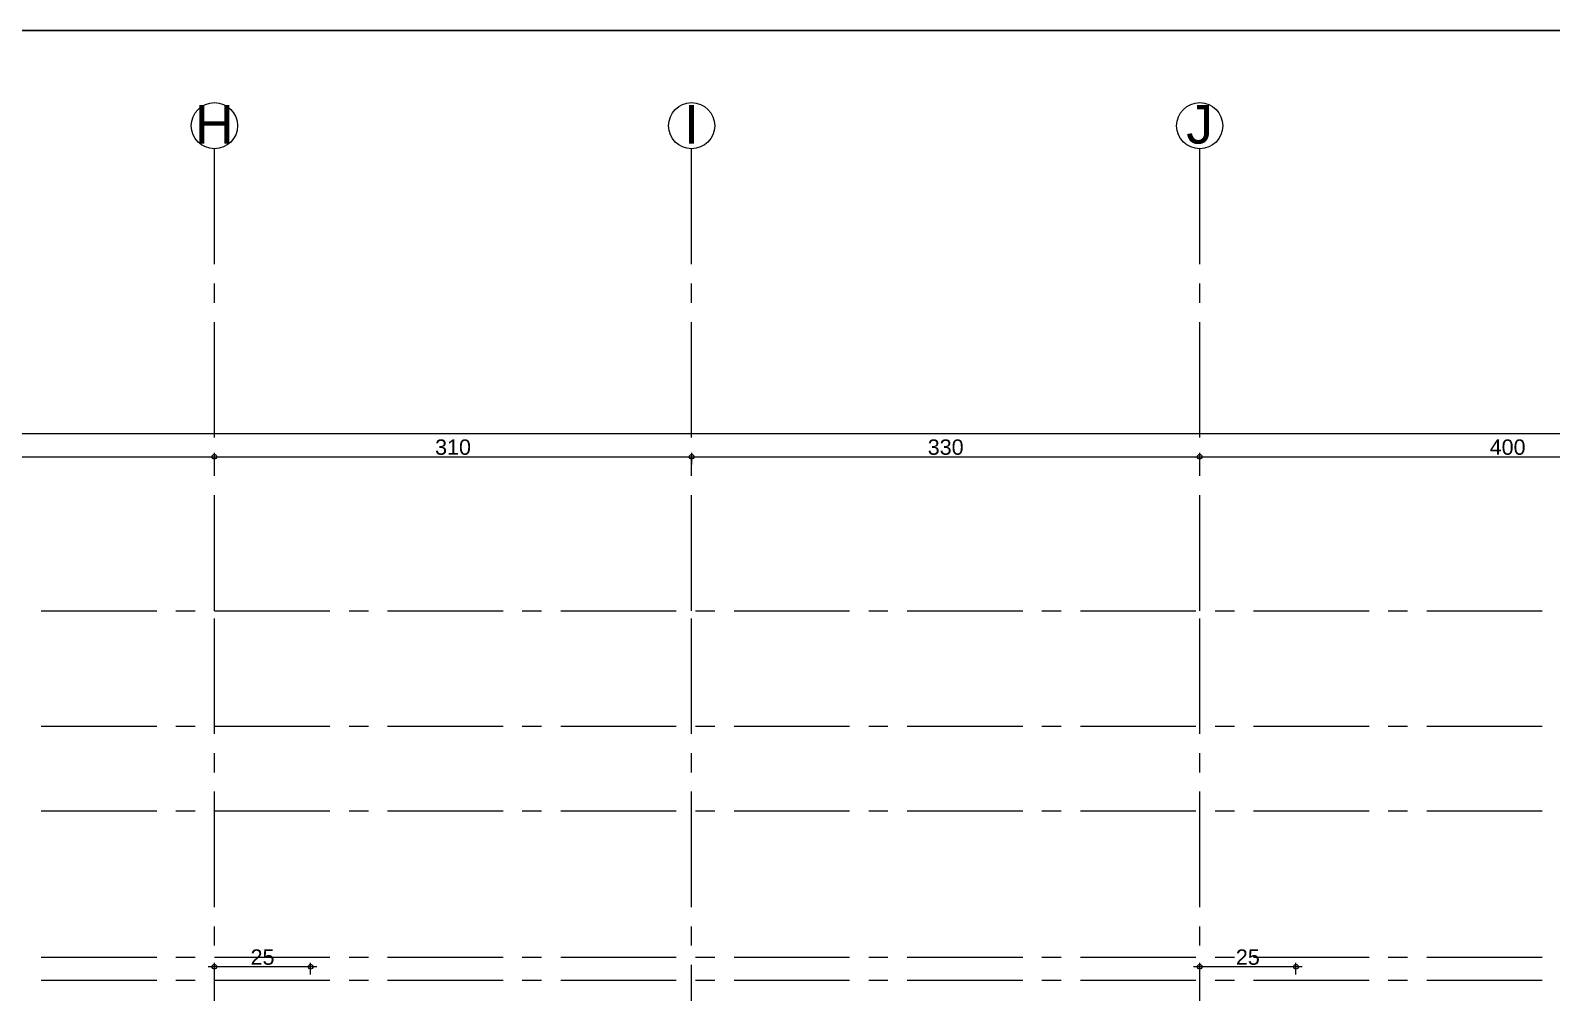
# Model space of a CAD drawing. Header units: millimetres. Extents: x 2232 to 85269, y -3593 to 5869.
# Drawn here: x 26417 to 27405, y 5244 to 5869 of the extents above; entities that cross this region are included whole.
import ezdxf

# ---------------------------------------------------------------- set-up
doc = ezdxf.new("R2010")
doc.units = ezdxf.units.MM
doc.linetypes.add('CENTER2', pattern=[112.5, 75, -12.5, 12.5, -12.5])
doc.linetypes.add('DASHDOT2', pattern=[12.7, 6.35, -3.175, 0, -3.175])
doc.layers.add('aks', color=251, linetype='DASHDOT2', lineweight=35)
doc.layers.add('Ölçülendirme', color=7, linetype='Continuous')
doc.styles.add('arial_1_18', font='arial.ttf', dxfattribs={"height": 0.2})

# ---------------------------------------------------------------- blocks, each defined once
blk = doc.blocks.new('IDE999Entity6843')
at = {"layer": 'aks', "color": 250, "linetype": 'CENTER2', "lineweight": 5}
for points in [[(14319.32, 2530), (14319.32, 2830)], [(14319.32, 200), (14319.32, 2530)]]:
    blk.add_lwpolyline(points, dxfattribs=at)
at = {"layer": 'aks', "color": 30, "linetype": 'Continuous', "lineweight": 5}
blk.add_circle((14319.32, 2845), 15, dxfattribs=at)
at = {"layer": 'aks', "color": 1, "linetype": 'Continuous', "lineweight": 5, "style": 'arial_1_18'}
blk.add_text('H', height=25, dxfattribs=at).set_placement((14306.73, 2833.37))
blk = doc.blocks.new('IDE999Entity6844')
at = {"layer": 'aks', "color": 250, "linetype": 'CENTER2', "lineweight": 5}
for points in [[(14959.32, 2530), (14959.32, 2830)], [(14959.32, 200), (14959.32, 2530)]]:
    blk.add_lwpolyline(points, dxfattribs=at)
at = {"layer": 'aks', "color": 30, "linetype": 'Continuous', "lineweight": 5}
blk.add_circle((14959.32, 2845), 15, dxfattribs=at)
at = {"layer": 'aks', "color": 1, "linetype": 'Continuous', "lineweight": 5, "style": 'arial_1_18'}
blk.add_text('J', height=25, dxfattribs=at).set_placement((14950.59, 2833.37))
blk = doc.blocks.new('IDE999Entity6845')
at = {"layer": 'aks', "color": 250, "linetype": 'CENTER2', "lineweight": 5}
for points in [[(14629.32, 2530), (14629.32, 2830)], [(14629.32, 200), (14629.32, 2530)]]:
    blk.add_lwpolyline(points, dxfattribs=at)
at = {"layer": 'aks', "color": 30, "linetype": 'Continuous', "lineweight": 5}
blk.add_circle((14629.32, 2845), 15, dxfattribs=at)
at = {"layer": 'aks', "color": 1, "linetype": 'Continuous', "lineweight": 5, "style": 'arial_1_18'}
blk.add_text('I', height=25, dxfattribs=at).set_placement((14624.47, 2833.37))

msp = doc.modelspace()

# ---------------------------------------------------------------- linework, layer by layer
msp.add_line((3332.36, 5868.75), (79990.7, 5868.75))
at = {"layer": 'aks', "color": 250, "linetype": 'CENTER2', "lineweight": 5}
for points in [[(24736.37, 5491.87), (27996.37, 5491.87)], [(24736.37, 5416.87), (27996.37, 5416.87)], [(24736.37, 5361.87), (27996.37, 5361.87)], [(24736.37, 5266.87), (27996.37, 5266.87)], [(24736.37, 5251.87), (27996.37, 5251.87)]]:
    msp.add_lwpolyline(points, dxfattribs=at)
at = {"layer": 'Ölçülendirme', "color": 5, "linetype": 'Continuous', "lineweight": 5}
for points in [[(24732.37, 5606.87), (28000.37, 5606.87)], [(26536.37, 5586.87), (26536.37, 5594.37)], [(26846.37, 5586.87), (26846.37, 5594.37)], [(27176.37, 5586.87), (27176.37, 5594.37)], [(24732.37, 5591.87), (28000.37, 5591.87)], [(26602.87, 5260.67), (26532.37, 5260.67)], [(26536.37, 5255.67), (26536.37, 5263.17)], [(26598.87, 5255.67), (26598.87, 5263.17)], [(27242.87, 5260.67), (27172.37, 5260.67)], [(27176.37, 5255.67), (27176.37, 5263.17)], [(27238.87, 5255.67), (27238.87, 5263.17)]]:
    msp.add_lwpolyline(points, dxfattribs=at)
for centre in [(26536.37, 5591.87), (26846.37, 5591.87), (27176.37, 5591.87), (26536.37, 5260.67), (26598.87, 5260.67), (27176.37, 5260.67), (27238.87, 5260.67)]:
    msp.add_circle(centre, 1.5, dxfattribs=at)

# ---------------------------------------------------------------- block references
at = {"layer": 'aks'}
for name in ['IDE999Entity6843', 'IDE999Entity6845', 'IDE999Entity6844']:
    msp.add_blockref(name, (12217.04, 2961.87), dxfattribs=at)

# ---------------------------------------------------------------- texts
at = {"layer": 'Ölçülendirme', "color": 5, "linetype": 'Continuous', "lineweight": 5, "style": 'arial_1_18'}
for s, p in [('310', (26679.71, 5593.12)), ('330', (26999.71, 5593.12)), ('400', (27364.71, 5593.12)), ('25', (26559.85, 5261.92)), ('25', (27199.85, 5261.92))]:
    msp.add_text(s, height=10, dxfattribs=at).set_placement(p)

doc.saveas('drawing.dxf')
